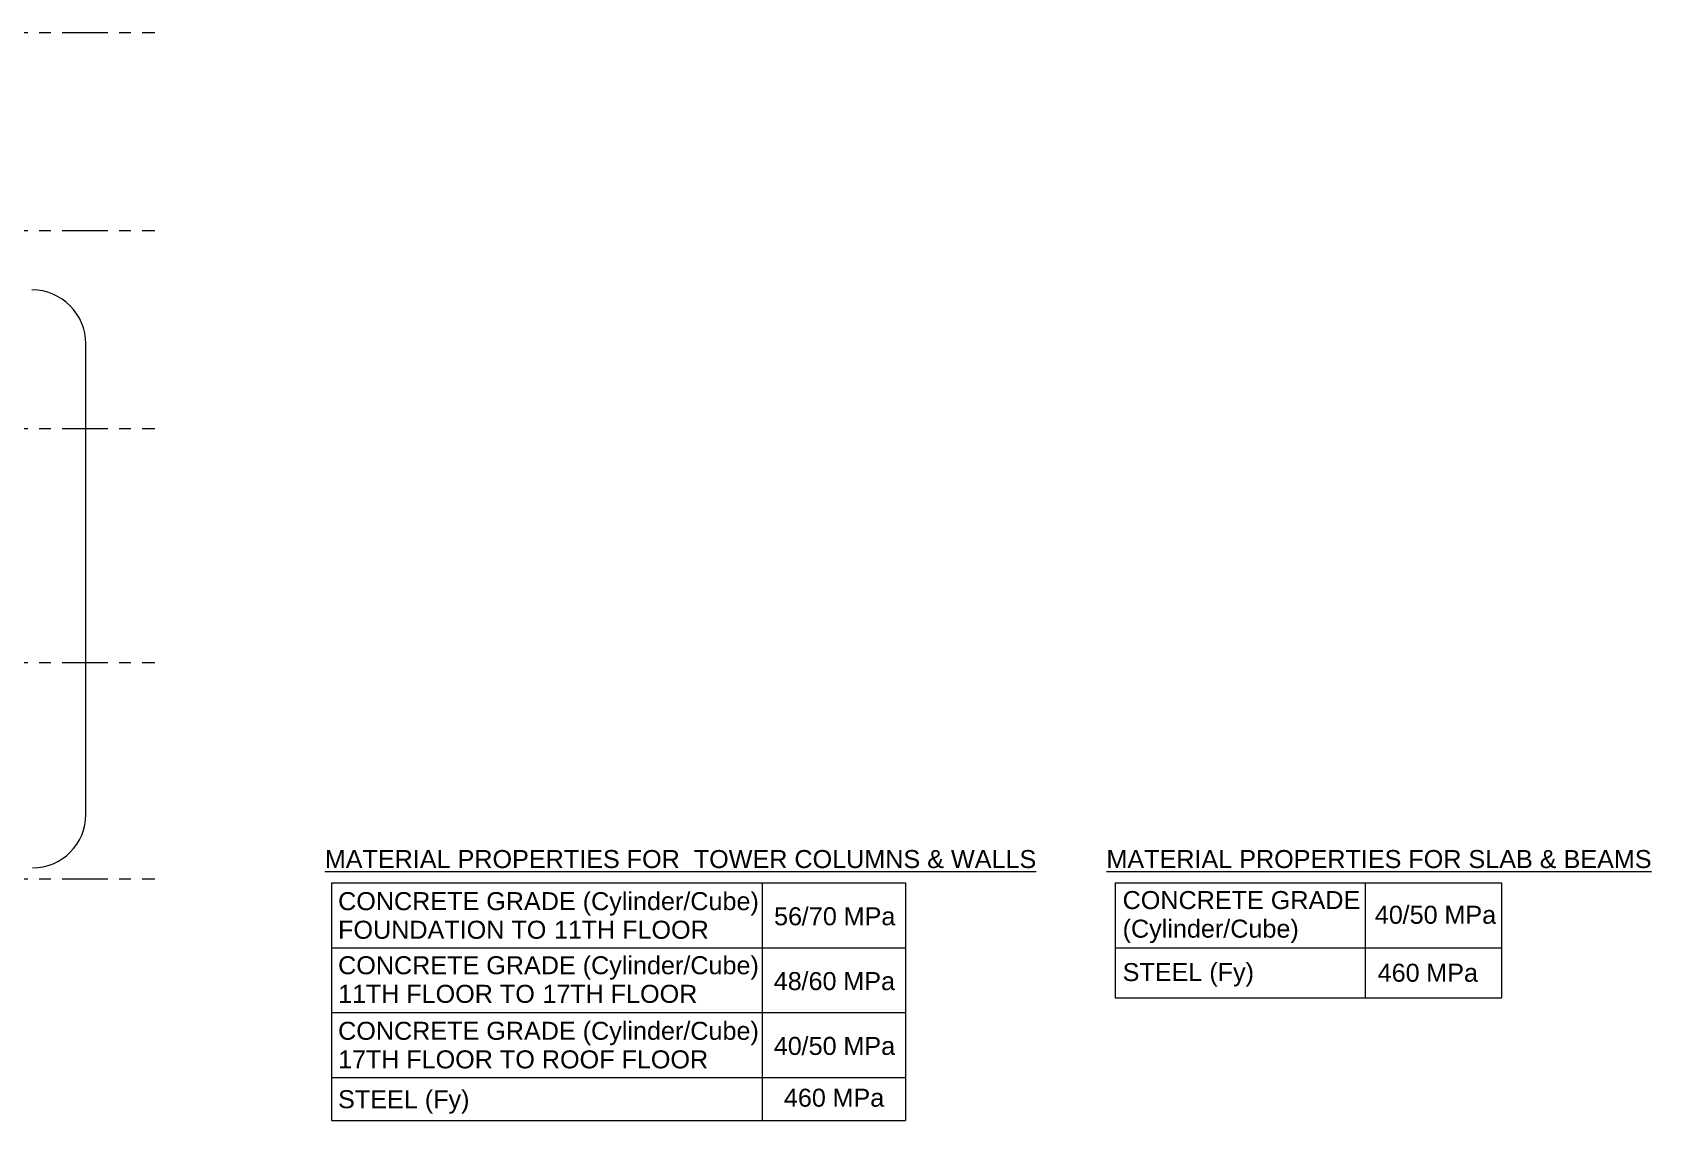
# Model space of a CAD drawing. Header units: millimetres. Extents: x 1499 to 132195, y 3769 to 41190.
# Drawn here: x 87242 to 132195, y 4626 to 34844 of the extents above; entities that cross this region are included whole.
import ezdxf

# ---------------------------------------------------------------- set-up
doc = ezdxf.new("R2010")
doc.units = ezdxf.units.MM
doc.linetypes.add('Grid Line', pattern=[2222.5, 1270, -317.5, 317.5, -317.5])
for name, color, linetype, lineweight in [('A-DETL-THIN', 151, 'Continuous', 5), ('A-FLOR', 192, 'Continuous', 18), ('G-ANNO-TEXT', 231, 'Continuous', 5), ('S-GRID', 1, 'Continuous', 5)]:
    doc.layers.add(name, color=color, linetype=linetype, lineweight=lineweight)
doc.styles.add('Arial', font='arial.ttf', dxfattribs={"height": 500})

msp = doc.modelspace()

# ---------------------------------------------------------------- linework, layer by layer
at = {"layer": 'A-DETL-THIN'}
for p, q in [((95545.3166, 11226.4094), (95545.3166, 4626.4094)), ((95545.3166, 11226.4094), (111485.3166, 11226.4094)), ((107505.3166, 11226.4094), (107505.3166, 4626.4094)), ((111485.3166, 11226.4094), (111485.3166, 4626.4094)), ((117305.6785, 11226.4094), (117305.6785, 8036.4599)), ((117305.6785, 11226.4094), (128025.6785, 11226.4094)), ((124245.6785, 11226.4094), (124245.6785, 8036.4599)), ((128025.6785, 11226.4094), (128025.6785, 8036.4599)), ((95545.3166, 9426.4094), (111485.3166, 9426.4094)), ((117305.6785, 9426.4094), (128025.6785, 9426.4094)), ((117305.6785, 8036.4599), (128025.6785, 8036.4599)), ((95545.3166, 7626.4094), (111485.3166, 7626.4094)), ((95545.3166, 5826.4094), (111485.3166, 5826.4094)), ((95545.3166, 4626.4094), (111485.3166, 4626.4094))]:
    msp.add_line(p, q, dxfattribs=at)
at = {"layer": 'A-FLOR'}
msp.add_line((88726.9958, 13129.1661), (88726.9958, 26194.1661), dxfattribs=at)
for centre, radius, start, end in [((87226.9958, 26194.1661), 1500, 0, 90), ((87241.9958, 13129.1661), 1485, 270, 0)]:
    msp.add_arc(centre, radius, start, end, dxfattribs=at)
at = {"layer": 'S-GRID', "linetype": 'Grid Line'}
for p, q in [((23615.4542, 34844.1661), (90644.8788, 34844.1661)), ((23615.4542, 29344.1661), (90644.8788, 29344.1661)), ((23615.4542, 23844.1661), (90644.8788, 23844.1661)), ((23615.4542, 17344.1661), (90644.8788, 17344.1661)), ((23615.4542, 11344.1661), (90644.8788, 11344.1661))]:
    msp.add_line(p, q, dxfattribs=at)

# ---------------------------------------------------------------- texts
at = {"layer": 'G-ANNO-TEXT', "color": 7, "lineweight": 13, "char_height": 500, "attachment_point": 1, "style": 'Arial'}
for s, insert, width in [('\\LMATERIAL PROPERTIES FOR  TOWER COLUMNS & WALLS', (95359.4132, 12139.6104), 23970.45625), ('\\LMATERIAL PROPERTIES FOR SLAB & BEAMS', (117059.4132, 12139.6104), 18294.50875), ('CONCRETE GRADE (Cylinder/Cube)', (95729.3627, 10970.6847), 14061.59875), ('CONCRETE GRADE ', (117509.7246, 11000.7352), 8225.31375), ('56', (107832.9496, 10550.6847), 929.9575), ('/', (108600.2412, 10550.6847), 240.50625), ('70 ', (108798.6787, 10550.6847), 1170.46375), ('MPa', (109764.4079, 10550.6847), 1715.61125), ('40', (124512.0569, 10592.4524), 929.9575), ('/', (125279.3486, 10592.4524), 240.50625), ('50 ', (125477.7861, 10592.4524), 1170.46375), ('MPa', (126443.5152, 10592.4524), 1715.61125), ('FOUNDATION TO ', (95729.3627, 10176.9347), 7263.28875), ('11', (101722.1752, 10176.9347), 929.9575), ('TH FLOOR', (102489.4668, 10176.9347), 4281.01125), ('(Cylinder/Cube)', (117509.7246, 10206.9852), 5836.285), ('CONCRETE GRADE (Cylinder/Cube)', (95729.3627, 9190.6847), 14061.59875), ('STEEL (Fy)', (117509.7246, 9000.5363), 4409.28125), ('48', (107824.0492, 8750.6847), 929.9575), ('/', (108591.3408, 8750.6847), 240.50625), ('60 ', (108789.7783, 8750.6847), 1170.46375), ('MPa', (109755.5075, 8750.6847), 1715.61125), ('460 ', (124589.7246, 8982.7352), 1635.4425), ('MPa', (125939.0996, 8982.7352), 1715.61125), ('11', (95729.3627, 8396.9347), 929.9575), ('TH FLOOR TO ', (96496.6543, 8396.9347), 5948.52125), ('17', (101404.6752, 8396.9347), 929.9575), ('TH FLOOR', (102171.9668, 8396.9347), 4281.01125), ('CONCRETE GRADE (Cylinder/Cube)', (95729.3627, 7370.6847), 14061.59875), ('40', (107826.2384, 6950.6847), 929.9575), ('/', (108593.53, 6950.6847), 240.50625), ('50 ', (108791.9675, 6950.6847), 1170.46375), ('MPa', (109757.6967, 6950.6847), 1715.61125), ('17', (95729.3627, 6576.9347), 929.9575), ('TH FLOOR TO ROOF FLOOR', (96496.6543, 6576.9347), 11528.26625), ('STEEL (Fy)', (95729.3627, 5470.6847), 4409.28125), ('460 ', (108105.5056, 5512.6847), 1635.4425), ('MPa', (109454.8806, 5512.6847), 1715.61125)]:
    msp.add_mtext(s, dxfattribs=dict(at, insert=insert, width=width))

doc.saveas('drawing.dxf')
